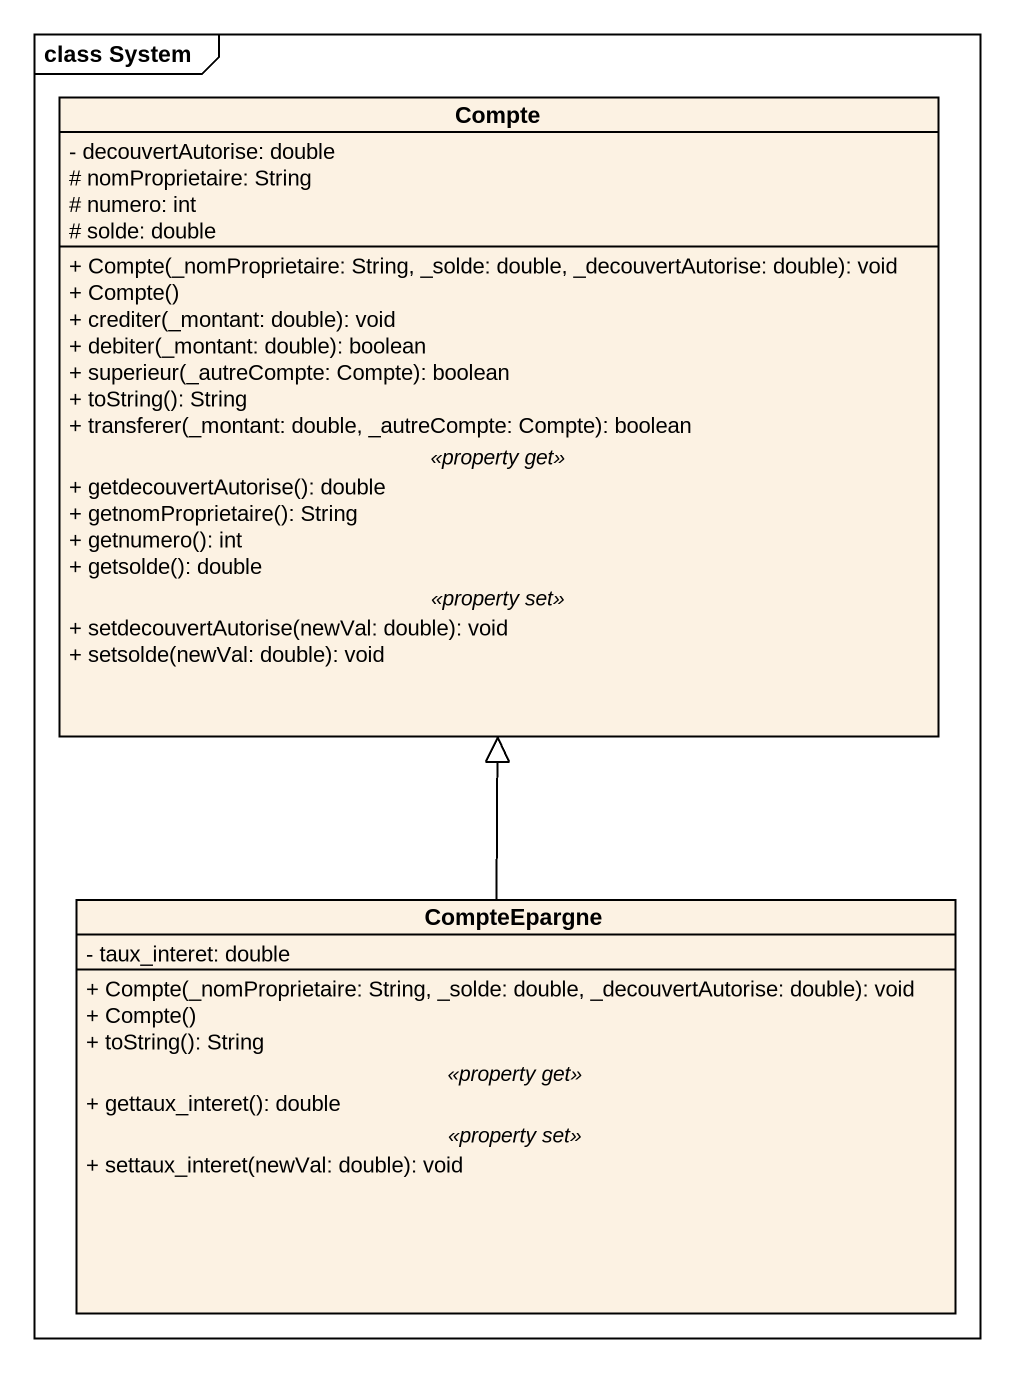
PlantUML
@startuml
mainframe class System
hide circle
hide empty members
skinparam classAttributeIconSize 0
class Compte {
  - decouvertAutorise: double
  # nomProprietaire: String
  # numero: int
  # solde: double
  --
  + Compte(_nomProprietaire: String, _solde: double, _decouvertAutorise: double): void
  + Compte()
  + crediter(_montant: double): void
  + debiter(_montant: double): boolean
  + superieur(_autreCompte: Compte): boolean
  + toString(): String
  + transferer(_montant: double, _autreCompte: Compte): boolean
  .. <<property get>> ..
  + getdecouvertAutorise(): double
  + getnomProprietaire(): String
  + getnumero(): int
  + getsolde(): double
  .. <<property set>> ..
  + setdecouvertAutorise(newVal: double): void
  + setsolde(newVal: double): void
}
class CompteEpargne {
  - taux_interet: double
  --
  + Compte(_nomProprietaire: String, _solde: double, _decouvertAutorise: double): void
  + Compte()
  + toString(): String
  .. <<property get>> ..
  + gettaux_interet(): double
  .. <<property set>> ..
  + settaux_interet(newVal: double): void
}
CompteEpargne -up-|> Compte
@enduml
